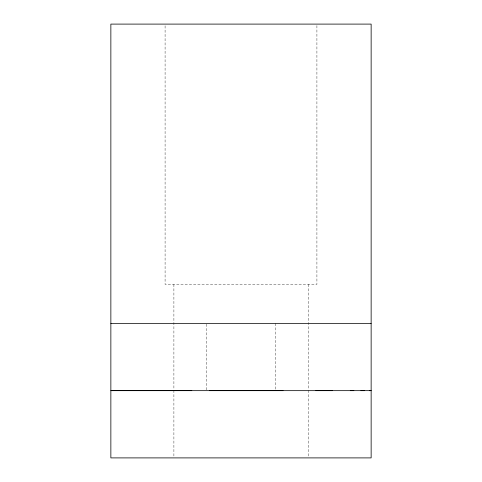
<?xml version="1.0" encoding="UTF-8"?>
<svg xmlns="http://www.w3.org/2000/svg" width="482" height="482" viewBox="0 0 482 482"><rect width="100%" height="100%" fill="white"/><g stroke="black" fill="none" stroke-linecap="round" stroke-linejoin="round"><path stroke-width="0.36" stroke-dasharray="2.41 1.81" d="M316.915 25.606L316.915 284.38L165.085 284.38L165.085 25.606M308.239 284.38L308.239 389.546M308.239 390.293L308.239 456.4M275.668 323.422L275.668 389.902M206.332 324.169L206.332 389.902M173.9 284.38L173.9 389.546M173.9 390.293L173.9 456.4"/><path stroke-width="0.72" d="M110.86 323.422L371.14 323.422M191.788 390.655L110.86 390.655L110.86 457.9L371.14 457.9L371.14 24.1L110.86 24.1L110.86 390.661L371.14 390.661L369.477 390.655M209.772 390.655L283.024 390.655M315.885 390.655L332.219 390.655M350.287 390.655L353.842 390.655M360.964 390.655L364.259 390.655"/></g></svg>
